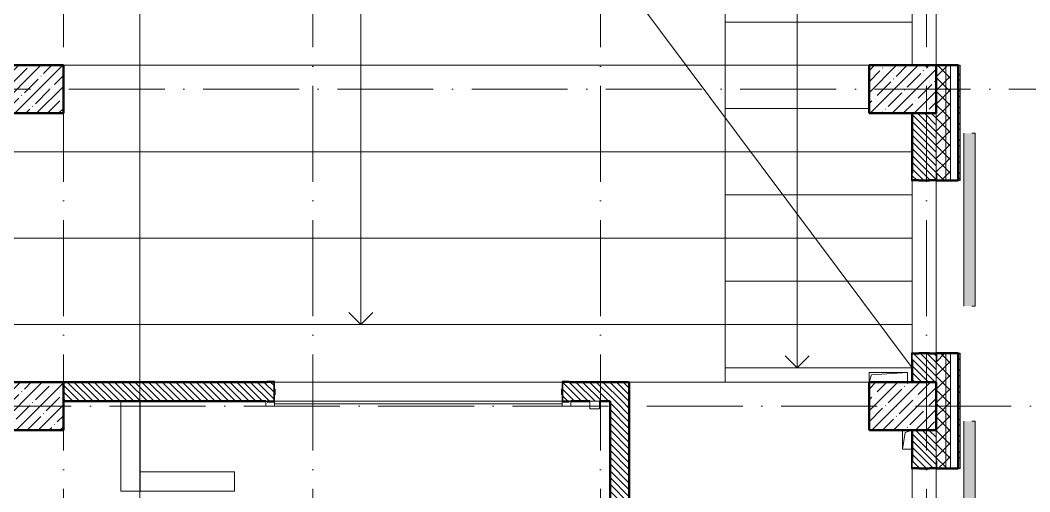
# Model space of a CAD drawing. Header units: millimetres. Extents: x -537608 to 253996, y -217170 to 186033.
# Drawn here: x -170648 to -160122, y -43450 to -38537 of the extents above; entities that cross this region are included whole.
import ezdxf

# ---------------------------------------------------------------- set-up
doc = ezdxf.new("R2010")
doc.units = ezdxf.units.MM
doc.linetypes.add('50_200_ШТРИХ_1Т_ш5_п1_п1_', pattern=[1400, 1000, -200, 0, -200])
for name, color, linetype, lineweight in [('A-DETL-____-OTLN-4', 7, 'Continuous', 18), ('A-DOOR-____-MCUT', 7, 'Continuous', 13), ('A-DOOR-____-OTLN', 7, 'Continuous', 9), ('A-FLOR-____-OTLN', 7, 'Continuous', 9), ('A-GENM-____-MCUT', 7, 'Continuous', 25), ('A-GENM-____-OTLN', 7, 'Continuous', 9), ('A-GENM-____-OTLN-1', 7, 'Continuous', 25), ('A-GLAZ-____-OTLN', 7, 'Continuous', 9), ('A-WALL-____-MCUT-2', 7, 'Continuous', 50), ('A-WALL-____-MCUT-3', 7, 'Continuous', 9), ('A-WALL-____-OTLN', 7, 'Continuous', 9), ('A-WALL-____-PATT-1', 7, 'Continuous', 9), ('A-WALL-FNSH-MCUT-1', 7, 'Continuous', 9), ('E-ELEC-EQPM-OTLN', 7, 'Continuous', 9), ('I-WALL-____-OTLN', 7, 'Continuous', 9), ('S-COLS-____-MCUT', 7, 'Continuous', 50), ('S-COLS-____-OTLN', 7, 'Continuous', 9), ('S-GRID-____-OTLN-1', 7, '50_200_ШТРИХ_1Т_ш5_п1_п1_', 9), ('S-STRS-____-OTLN-1', 7, 'Continuous', 9)]:
    doc.layers.add(name, color=color, linetype=linetype, lineweight=lineweight)
doc.layers.add('A-GLAZ-____-OTLN-1', color=7, linetype='Continuous', lineweight=9, true_color=0xc0c0c0)
doc.layers.add('G-____-____-SYMB-1', color=9, linetype='Continuous', lineweight=9, true_color=0x808080)
pattern_1 = [(135, (-184647.673, -56738.29), (-35.35534, -35.35534), [])]
pattern_2 = [(45, (-184647.67, -56738.29), (-70.71068, 70.71068), []), (135, (-184647.67, -56738.29), (-70.71068, -70.71068), [])]

# ---------------------------------------------------------------- blocks, each defined once
blk = doc.blocks.new('BSC_Колонна _Прямоугольная - 500х700-V106-АР1_План отверстий 2 этажа в осях 1-64_А-ГГ')
at = {"layer": 'S-COLS-____-OTLN'}
h = blk.add_hatch(dxfattribs=at)
h.set_pattern_fill('FP_135', color=256, style=0, pattern_type=2)
h.set_pattern_definition([(315, (-17481.04, 23200), (114.04925, 114.04925), []), (315, (-17481.04, 23085.95), (114.04925, 114.04925), [201.613, -40.323, 3.353, -36.97])])
h.paths.add_polyline_path([(-250, 350), (-250, -350), (250, -350), (250, 350)], flags=0)
at = {"layer": 'S-COLS-____-MCUT'}
for p, q in [((250, 350), (-250, 350)), ((-250, 350), (-250, -350)), ((250, -350), (250, 350)), ((-250, -350), (250, -350))]:
    blk.add_line(p, q, dxfattribs=at)
blk = doc.blocks.new('BSC_Колонна _Прямоугольная - 500х700-V110-АР1_План отверстий 2 этажа в осях 1-64_А-ГГ')
at = {"layer": 'S-COLS-____-OTLN'}
h = blk.add_hatch(dxfattribs=at)
h.set_pattern_fill('FP_139', color=256, style=0, pattern_type=2)
h.set_pattern_definition([(315, (-17481.04, 14100), (114.0493, 114.0493), []), (315, (-17481.04, 13985.95), (114.0493, 114.0493), [201.612, -40.322, 3.353, -36.97])])
h.paths.add_polyline_path([(-250, 350), (-250, -350), (250, -350), (250, 350)], flags=0)
at = {"layer": 'S-COLS-____-MCUT'}
for p, q in [((250, 350), (-250, 350)), ((-250, 350), (-250, -350)), ((250, -350), (250, 350)), ((-250, -350), (250, -350))]:
    blk.add_line(p, q, dxfattribs=at)
blk = doc.blocks.new('BSC_Колонна _Прямоугольная - 500х700-V111-АР1_План отверстий 2 этажа в осях 1-64_А-ГГ')
at = {"layer": 'S-COLS-____-OTLN'}
h = blk.add_hatch(dxfattribs=at)
h.set_pattern_fill('FP_140', color=256, style=0, pattern_type=2)
h.set_pattern_definition([(315, (-14181.04, 23200), (114.04925, 114.04925), []), (315, (-14181.04, 23085.95), (114.04925, 114.04925), [201.613, -40.323, 3.353, -36.97])])
h.paths.add_polyline_path([(-250, 350), (-250, -350), (250, -350), (250, 350)], flags=0)
at = {"layer": 'S-COLS-____-MCUT'}
for p, q in [((250, 350), (-250, 350)), ((-250, 350), (-250, -350)), ((250, -350), (250, 350)), ((-250, -350), (250, -350))]:
    blk.add_line(p, q, dxfattribs=at)
blk = doc.blocks.new('BSC_Колонна _Прямоугольная - 500х700-V134-АР1_План отверстий 2 этажа в осях 1-64_А-ГГ')
at = {"layer": 'S-COLS-____-OTLN'}
h = blk.add_hatch(dxfattribs=at)
h.set_pattern_fill('FP_164', color=256, style=0, pattern_type=2)
h.set_pattern_definition([(315, (-14181.04, 14100), (114.0493, 114.0493), []), (315, (-14181.04, 13985.95), (114.0493, 114.0493), [201.612, -40.322, 3.353, -36.97])])
h.paths.add_polyline_path([(-250, 350), (-250, -350), (250, -350), (250, 350)], flags=0)
at = {"layer": 'S-COLS-____-MCUT'}
for p, q in [((250, 350), (-250, 350)), ((-250, 350), (-250, -350)), ((250, -350), (250, 350)), ((-250, -350), (250, -350))]:
    blk.add_line(p, q, dxfattribs=at)
blk = doc.blocks.new('DM_Штора_Противопожарная_Doormaster_EI-60 - ш_3000 х в_1200-26971279-АР1_План отверстий 2 этажа в осях 1-64_А-ГГ')
at = {"layer": 'A-DOOR-____-MCUT'}
for p, q in [((-1375, 150), (-1465, 150)), ((-1465, 150), (-1465, 100)), ((-1375, 106), (-1375, 150)), ((-1375, 125), (1625, 125)), ((1625, 150), (1625, 106)), ((1715, 150), (1625, 150)), ((1715, 100), (1715, 150)), ((-1465, 100), (-1450, 100)), ((1700, 100), (1715, 100))]:
    blk.add_line(p, q, dxfattribs=at)
at = {"layer": 'E-ELEC-EQPM-OTLN'}
for p, q in [((-1665, 180), (-1765, 180)), ((-1765, 180), (-1765, 100)), ((-1665, 100), (-1665, 180)), ((-1765, 100), (-1665, 100))]:
    blk.add_line(p, q, dxfattribs=at)
blk = doc.blocks.new('Фахверк_СКБ_Уголок - 250_2700-27497298-АР1_План отверстий 2 этажа в осях 1-64_А-ГГ')
at = {"layer": 'A-GENM-____-MCUT'}
for p, q in [((200, 181), (125, 181)), ((125, 181), (125, 106)), ((125, 106), (131, 106)), ((131, 106), (131, 175)), ((131, 175), (200, 175)), ((200, 175), (200, 181)), ((131, -6), (125, -6)), ((125, -6), (125, -81)), ((125, -81), (200, -81)), ((131, -75), (131, -6)), ((200, -75), (131, -75)), ((200, -81), (200, -75))]:
    blk.add_line(p, q, dxfattribs=at)
blk = doc.blocks.new('Фахверк_СКБ_Уголок - 200_3380-28509457-АР1_План отверстий 2 этажа в осях 1-64_А-ГГ')
at = {"layer": 'A-GENM-____-MCUT'}
for p, q in [((200, 156), (125, 156)), ((125, 156), (125, 81)), ((131, 81), (131, 150)), ((131, 150), (200, 150)), ((200, 150), (200, 156)), ((125, 81), (131, 81)), ((131, 19), (125, 19)), ((125, 19), (125, -56)), ((131, -50), (131, 19)), ((125, -56), (200, -56)), ((200, -50), (131, -50)), ((200, -56), (200, -50))]:
    blk.add_line(p, q, dxfattribs=at)
blk = doc.blocks.new('AR_Отверстие прямоугольное _в плите_ - AR_Отверстие прямоугольное _в плите_-30511515-АР1_План отверстий 2 этажа в осях 1-64_А-ГГ')
at = {"layer": 'A-GENM-____-OTLN'}
for p, q in [((-50, 100), (-50, -100)), ((-50, -100), (-25, 75)), ((-25, 75), (50, 100)), ((-50, -100), (50, -100))]:
    blk.add_line(p, q, dxfattribs=at)
blk = doc.blocks.new('AR_Отверстие прямоугольное _в плите_ - AR_Отверстие прямоугольное _в плите_-30511660-АР1_План отверстий 2 этажа в осях 1-64_А-ГГ')
at = {"layer": 'A-GENM-____-OTLN'}
for p, q in [((200, 50), (-200, 50)), ((-200, 50), (-200, -50)), ((-200, -50), (-175, 25)), ((-175, 25), (200, 50)), ((200, -50), (200, 50))]:
    blk.add_line(p, q, dxfattribs=at)
blk = doc.blocks.new('Отлив_СКБ - Отлив витража_120_НВФ-V194-АР1_План отверстий 2 этажа в осях 1-64_А-ГГ')
at = {"layer": 'A-GLAZ-____-OTLN-1'}
for points in [[(1800, -2), (1800, 0), (0, 0), (0, -2), (1544, -2)], [(1544, -120), (1800, -120), (1800, -2), (0, -2), (0, -120)]]:
    blk.add_hatch(color=256, dxfattribs=at).paths.add_polyline_path(points, flags=0)
at = {"layer": 'A-GLAZ-____-OTLN'}
for p, q in [((0, 0), (1800, 0)), ((1800, -2), (0, -2)), ((0, -120), (0, -83)), ((1800, -83), (1800, -120)), ((0, -120), (1800, -120))]:
    blk.add_line(p, q, dxfattribs=at)

msp = doc.modelspace()

# ---------------------------------------------------------------- hatches: boundary and pattern name
at = {"layer": 'A-WALL-____-PATT-1'}
h = msp.add_hatch(dxfattribs=at)
h.set_pattern_fill('FP_1', color=256, style=0, pattern_type=2)
h.set_pattern_definition(pattern_2)
h.paths.add_polyline_path([(-160947.6725, -47207.2474), (-160947.6725, -45007.2474), (-160997.6725, -45007.2474), (-160997.6725, -47207.2474)], flags=0)
h.paths.add_polyline_path([(-160997.6725, -43207.2474), (-160947.6725, -43207.2474), (-160947.6725, -42007.2474), (-160997.6725, -42007.2474), (-160997.6725, -42242.4769)], flags=0)
h.paths.add_polyline_path([(-160997.6725, -40207.2474), (-160947.6725, -40207.2474), (-160947.6725, -39007.2474), (-160997.6725, -39007.2474)], flags=0)
h.paths.add_polyline_path([(-160947.6725, -37207.2474), (-160947.6725, -36007.2474), (-160997.6725, -36007.2474), (-160997.6725, -37207.2474)], flags=0)
h.paths.add_polyline_path([(-160947.6725, -34207.2474), (-160947.6725, -33007.2474), (-160997.6725, -33007.2474), (-160997.6725, -34207.2474)], flags=0)
h.paths.add_polyline_path([(-160947.6725, -31207.2474), (-160947.6725, -30007.2474), (-160997.6725, -30007.2474), (-160997.6725, -31207.2474)], flags=0)
h.paths.add_polyline_path([(-160947.6725, -28207.2474), (-160947.6725, -27007.2474), (-160997.6725, -27007.2474), (-160997.6725, -28207.2474)], flags=0)
h.paths.add_polyline_path([(-160947.6725, -25207.2474), (-160947.6725, -24007.2474), (-160997.6725, -24007.2474), (-160997.6725, -25207.2474)], flags=0)
h.paths.add_polyline_path([(-160947.6725, -22207.2474), (-160947.6725, -21007.2474), (-160997.6725, -21007.2474), (-160997.6725, -22207.2474)], flags=0)
h.paths.add_polyline_path([(-160947.6725, -19207.2474), (-160947.6725, -18007.2474), (-160997.6725, -18007.2474), (-160997.6725, -19207.2474)], flags=0)
h.paths.add_polyline_path([(-160947.6725, -16207.2474), (-160947.6725, -14957.2474), (-160997.6725, -14957.2474), (-160997.6725, -16207.2474)], flags=0)
h.paths.add_polyline_path([(-160947.6725, -13157.2474), (-160947.6725, -8907.2474), (-160997.6725, -8907.2474), (-160997.6725, -13157.2474)], flags=0)
h = msp.add_hatch(dxfattribs=at)
h.set_pattern_fill('FP_1', color=256, style=0, pattern_type=2)
h.set_pattern_definition(pattern_2)
h.paths.add_polyline_path([(-160997.6725, -47207.2474), (-160997.6725, -45007.2474), (-161091.6725, -45007.2474), (-161091.6725, -45082.2474), (-161097.6725, -45082.2474), (-161097.6725, -47207.2474)], flags=0)
h.paths.add_polyline_path([(-161091.6725, -43207.2474), (-160997.6725, -43207.2474), (-160997.6725, -42007.2474), (-161091.6725, -42007.2474), (-161091.6725, -42082.2474), (-161097.6725, -42082.2474), (-161097.6725, -43132.2474), (-161091.6725, -43132.2474), (-161091.6725, -43201.2474)], flags=0)
h.paths.add_polyline_path([(-160997.6725, -40207.2474), (-160997.6725, -39007.2474), (-161097.6725, -39007.2474), (-161097.6725, -40132.2474), (-161091.6725, -40132.2474), (-161091.6725, -40207.2474)], flags=0)
h.paths.add_polyline_path([(-160997.6725, -37207.2474), (-160997.6725, -36007.2474), (-161091.6725, -36007.2474), (-161091.6725, -36082.2474), (-161097.6725, -36082.2474), (-161097.6725, -37132.2474), (-161091.6725, -37132.2474), (-161091.6725, -37207.2474)], flags=0)
h.paths.add_polyline_path([(-161097.6725, -34207.2474), (-160997.6725, -34207.2474), (-160997.6725, -33007.2474), (-161091.6725, -33007.2474), (-161091.6725, -33082.2474), (-161097.6725, -33082.2474), (-161097.6725, -33707.2474)], flags=0)
h.paths.add_polyline_path([(-161091.6725, -31207.2474), (-160997.6725, -31207.2474), (-160997.6725, -30007.2474), (-161097.6725, -30007.2474), (-161097.6725, -31132.2474), (-161091.6725, -31132.2474), (-161091.6725, -31201.2474)], flags=0)
h.paths.add_polyline_path([(-160997.6725, -28207.2474), (-160997.6725, -27007.2474), (-161091.6725, -27007.2474), (-161091.6725, -27082.2474), (-161097.6725, -27082.2474), (-161097.6725, -28132.2474), (-161091.6725, -28132.2474), (-161091.6725, -28207.2474)], flags=0)
h.paths.add_polyline_path([(-160997.6725, -25207.2474), (-160997.6725, -24007.2474), (-161097.6725, -24007.2474), (-161097.6725, -25132.2474), (-161091.6725, -25132.2474), (-161091.6725, -25207.2474)], flags=0)
h.paths.add_polyline_path([(-161091.6725, -22207.2474), (-160997.6725, -22207.2474), (-160997.6725, -21007.2474), (-161091.6725, -21007.2474), (-161091.6725, -21082.2474), (-161097.6725, -21082.2474), (-161097.6725, -22132.2474), (-161091.6725, -22132.2474), (-161091.6725, -22201.2474)], flags=0)
h.paths.add_polyline_path([(-161091.6725, -19207.2474), (-160997.6725, -19207.2474), (-160997.6725, -18007.2474), (-161097.6725, -18007.2474), (-161097.6725, -19132.2474), (-161091.6725, -19132.2474), (-161091.6725, -19201.2474)], flags=0)
h.paths.add_polyline_path([(-160997.6725, -16207.2474), (-160997.6725, -14957.2474), (-161091.6725, -14957.2474), (-161091.6725, -15032.2474), (-161097.6725, -15032.2474), (-161097.6725, -16132.2474), (-161091.6725, -16132.2474), (-161091.6725, -16207.2474)], flags=0)
h.paths.add_polyline_path([(-160997.6725, -13157.2474), (-160997.6725, -9007.2474), (-161097.6725, -9007.2474), (-161097.6725, -13157.2474)], flags=0)
h = msp.add_hatch(dxfattribs=at)
h.set_pattern_fill('FP_3', color=256, style=0, pattern_type=2)
h.set_pattern_definition([(45, (-184647.67, -56738.29), (-85.5366, 85.5366), []), (45, (-184590.65, -56738.29), (-85.5366, 85.5366), [])])
h.paths.add_polyline_path([(-160847.6725, -47017.2474), (-160847.6725, -45007.2474), (-160867.6725, -45007.2474), (-160867.6725, -47017.2474)], flags=0)
h.paths.add_polyline_path([(-160847.6725, -43207.2474), (-160847.6725, -42007.2474), (-160867.6725, -42007.2474), (-160867.6725, -43207.2474)], flags=0)
h.paths.add_polyline_path([(-160847.6725, -40207.2474), (-160847.6725, -39007.2474), (-160867.6725, -39007.2474), (-160867.6725, -40207.2474)], flags=0)
h.paths.add_polyline_path([(-160847.6725, -37207.2474), (-160847.6725, -36007.2474), (-160867.6725, -36007.2474), (-160867.6725, -37207.2474)], flags=0)
h.paths.add_polyline_path([(-160847.6725, -34207.2474), (-160847.6725, -33007.2474), (-160867.6725, -33007.2474), (-160867.6725, -34207.2474)], flags=0)
h.paths.add_polyline_path([(-160847.6725, -31207.2474), (-160847.6725, -30007.2474), (-160867.6725, -30007.2474), (-160867.6725, -31207.2474)], flags=0)
h.paths.add_polyline_path([(-160847.6725, -28207.2474), (-160847.6725, -27007.2474), (-160867.6725, -27007.2474), (-160867.6725, -28207.2474)], flags=0)
h.paths.add_polyline_path([(-160847.6725, -25207.2474), (-160847.6725, -24007.2474), (-160867.6725, -24007.2474), (-160867.6725, -25207.2474)], flags=0)
h.paths.add_polyline_path([(-160867.6725, -22207.2474), (-160847.6725, -22207.2474), (-160847.6725, -21007.2474), (-160867.6725, -21007.2474), (-160867.6725, -21602.621)], flags=0)
h.paths.add_polyline_path([(-160847.6725, -19207.2474), (-160847.6725, -18007.2474), (-160867.6725, -18007.2474), (-160867.6725, -19207.2474)], flags=0)
h.paths.add_polyline_path([(-160847.6725, -16207.2474), (-160847.6725, -15187.2474), (-160867.6725, -15187.2474), (-160867.6725, -16207.2474)], flags=0)
h = msp.add_hatch(dxfattribs=at)
h.set_pattern_fill('FP_6', color=256, style=0, pattern_type=2)
h.set_pattern_definition(pattern_1)
h.paths.add_polyline_path([(-161097.6725, -42307.2474), (-161097.6725, -42013.2474), (-161166.6725, -42013.2474), (-161166.6725, -42007.2474), (-161278.6725, -42007.2474), (-161278.6725, -42013.2474), (-161347.6725, -42013.2474), (-161347.6725, -42307.2474)], flags=0)
h.paths.add_polyline_path([(-161166.6725, -40207.2474), (-161166.6725, -40201.2474), (-161097.6725, -40201.2474), (-161097.6725, -39507.2474), (-161347.6725, -39507.2474), (-161347.6725, -40201.2474), (-161278.6725, -40201.2474), (-161278.6725, -40207.2474)], flags=0)
h = msp.add_hatch(dxfattribs=at)
h.set_pattern_fill('FP_6', color=256, style=0, pattern_type=2)
h.set_pattern_definition(pattern_1)
h.paths.add_polyline_path([(-164297.6725, -42507.2474), (-164297.6725, -42307.2474), (-164991.6725, -42307.2474), (-164991.6725, -42376.2474), (-164997.6725, -42376.2474), (-164997.6725, -42438.2474), (-164991.6725, -42438.2474), (-164991.6725, -42507.2474), (-164497.6725, -42507.2474)], flags=0)
h.paths.add_polyline_path([(-168754.1835, -42507.2474), (-168003.6725, -42506.7019), (-168003.6725, -42438.2474), (-167997.6725, -42438.2474), (-167997.6725, -42376.2474), (-168003.6725, -42376.2474), (-168003.6725, -42307.2474), (-170197.6725, -42307.2474), (-170197.6725, -42507.2474)], flags=0)
h = msp.add_hatch(dxfattribs=at)
h.set_pattern_fill('FP_6', color=256, style=0, pattern_type=2)
h.set_pattern_definition(pattern_1)
h.paths.add_polyline_path([(-164297.6725, -46957.2474), (-164297.6725, -42507.2474), (-164497.6725, -42507.2474), (-164497.6725, -46957.2474)], flags=0)
h = msp.add_hatch(dxfattribs=at)
h.set_pattern_fill('FP_6', color=256, style=0, pattern_type=2)
h.set_pattern_definition(pattern_1)
h.paths.add_polyline_path([(-161347.6725, -46707.2474), (-161097.6725, -46707.2474), (-161098.5549, -45013.2474), (-161166.6725, -45013.2474), (-161166.6725, -45007.2474), (-161278.6725, -45007.2474), (-161278.6725, -45013.2474), (-161347.6725, -45013.2474), (-161347.6725, -45682.4529)], flags=0)
h.paths.add_polyline_path([(-161166.6725, -43207.2474), (-161166.6725, -43201.2474), (-161097.6725, -43201.2474), (-161097.6725, -42807.2474), (-161347.6725, -42807.2474), (-161347.6725, -43201.2474), (-161278.6725, -43201.2474), (-161278.6725, -43207.2474)], flags=0)

# ---------------------------------------------------------------- linework, layer by layer
at = {"layer": 'A-DETL-____-OTLN-4'}
msp.add_line((-161347.6725, -42157.2474), (-170197.6725, -30323.7247), dxfattribs=at)
at = {"layer": 'A-FLOR-____-OTLN'}
msp.add_line((-161797.6725, -42307.2474), (-163297.6725, -42307.2474), dxfattribs=at)
at = {"layer": 'A-WALL-____-MCUT-2'}
for p, q in [((-160867.6725, -39007.2474), (-161097.6725, -39007.2474)), ((-160867.6725, -40207.2474), (-160867.6725, -39007.2474)), ((-161347.6725, -39507.2474), (-161347.6725, -40132.2474)), ((-161278.6725, -40207.2474), (-161166.6725, -40207.2474)), ((-161091.6725, -40207.2474), (-160867.6725, -40207.2474)), ((-161347.6725, -42082.2474), (-161347.6725, -42307.2474)), ((-161166.6725, -42007.2474), (-161278.6725, -42007.2474)), ((-160867.6725, -42007.2474), (-161091.6725, -42007.2474)), ((-160867.6725, -43207.2474), (-160867.6725, -42007.2474)), ((-168072.6725, -42307.2474), (-170197.6725, -42307.2474)), ((-164297.6725, -42307.2474), (-164922.6725, -42307.2474)), ((-164297.6725, -46957.2474), (-164297.6725, -42307.2474)), ((-167997.6725, -42438.2474), (-167997.6725, -42376.2474)), ((-164997.6725, -42376.2474), (-164997.6725, -42438.2474)), ((-170197.6725, -42507.2474), (-168087.6725, -42507.2474)), ((-164907.6725, -42507.2474), (-164707.6725, -42507.2474)), ((-164607.6725, -42507.2474), (-164497.6725, -42507.2474)), ((-164497.6725, -42507.2474), (-164497.6725, -46957.2474)), ((-161347.6725, -42807.2474), (-161347.6725, -43132.2474)), ((-161278.6725, -43207.2474), (-161166.6725, -43207.2474)), ((-161091.6725, -43207.2474), (-160867.6725, -43207.2474))]:
    msp.add_line(p, q, dxfattribs=at)
at = {"layer": 'A-WALL-____-MCUT-3'}
for p, q in [((-160997.6725, -40207.2474), (-160997.6725, -39007.2474)), ((-160947.6725, -40207.2474), (-160947.6725, -39007.2474)), ((-161097.6725, -39507.2474), (-161097.6725, -40132.2474)), ((-161097.6725, -42082.2474), (-161097.6725, -42307.2474)), ((-160997.6725, -43207.2474), (-160997.6725, -42007.2474)), ((-160947.6725, -43207.2474), (-160947.6725, -42007.2474)), ((-161097.6725, -42807.2474), (-161097.6725, -43132.2474))]:
    msp.add_line(p, q, dxfattribs=at)
at = {"layer": 'A-WALL-____-OTLN'}
for p, q in [((-161347.6725, -39007.2474), (-161347.6725, -37207.2474)), ((-161097.6725, -39007.2474), (-161097.6725, -37207.2474)), ((-161347.6725, -42007.2474), (-161347.6725, -40207.2474)), ((-161097.6725, -42007.2474), (-161097.6725, -40207.2474)), ((-161097.6725, -40207.2474), (-161097.6725, -42007.2474)), ((-161347.6725, -45007.2474), (-161347.6725, -43207.2474)), ((-161097.6725, -43207.2474), (-161097.6725, -43207.2474)), ((-161097.6725, -43207.2474), (-161097.6725, -45007.2474))]:
    msp.add_line(p, q, dxfattribs=at)
at = {"layer": 'A-WALL-FNSH-MCUT-1'}
for p, q in [((-160847.6725, -39007.2474), (-160867.6725, -39007.2474)), ((-160847.6725, -40207.2474), (-160847.6725, -39007.2474)), ((-160867.6725, -40207.2474), (-160847.6725, -40207.2474)), ((-160847.6725, -42007.2474), (-160867.6725, -42007.2474)), ((-160847.6725, -43207.2474), (-160847.6725, -42007.2474)), ((-160867.6725, -43207.2474), (-160847.6725, -43207.2474))]:
    msp.add_line(p, q, dxfattribs=at)
at = {"layer": 'G-____-____-SYMB-1'}
msp.add_line((-169401.4015, -6691.3297), (-169401.4015, -61447.5727), dxfattribs=at)
at = {"layer": 'I-WALL-____-OTLN'}
for p, q in [((-167997.6725, -42307.2474), (-164997.6725, -42307.2474)), ((-169598.0938, -43442.2474), (-169598.0938, -42507.2474)), ((-169398.0938, -42507.2474), (-169398.0938, -43442.2474)), ((-164997.6725, -42507.2474), (-167997.6725, -42507.2474)), ((-169398.0938, -43242.2474), (-168413.0938, -43242.2474)), ((-168413.0938, -43242.2474), (-168413.0938, -43442.2474)), ((-168413.0938, -43442.2474), (-169598.0938, -43442.2474))]:
    msp.add_line(p, q, dxfattribs=at)
at = {"layer": 'S-GRID-____-OTLN-1'}
for p, q in [((-170197.6725, -61220.8957), (-170197.6725, -6857.3298)), ((-167597.6725, -61220.8957), (-167597.6725, -6857.3298)), ((-164597.6725, -61220.8957), (-164597.6725, -6857.3298)), ((-161197.6725, -61220.8957), (-161197.6725, -6857.3298)), ((-157939.9334, -39257.2474), (-189316.4427, -39257.2474)), ((-189316.4427, -42557.2474), (-157939.9334, -42557.2474))]:
    msp.add_line(p, q, dxfattribs=at)
at = {"layer": 'S-STRS-____-OTLN-1'}
for p, q in [((-167097.6725, -38107.2474), (-167097.6725, -39007.2474)), ((-163297.6725, -38107.2474), (-163297.6725, -39007.2474)), ((-162547.6725, -38107.2474), (-162547.6725, -38557.2474)), ((-163297.6725, -38557.2474), (-163297.6725, -39007.2474)), ((-161347.6725, -38557.2474), (-163297.6725, -38557.2474)), ((-161347.6725, -38557.2474), (-163297.6725, -38557.2474)), ((-162547.6725, -38557.2474), (-162547.6725, -39007.2474)), ((-163297.6725, -39007.2474), (-170197.6725, -39007.2474)), ((-163297.6725, -39007.2474), (-170197.6725, -39007.2474)), ((-167097.6725, -39007.2474), (-167097.6725, -39907.2474)), ((-161797.6725, -39007.2474), (-163297.6725, -39007.2474)), ((-161797.6725, -39007.2474), (-163297.6725, -39007.2474)), ((-163297.6725, -39007.2474), (-163297.6725, -39907.2474)), ((-162547.6725, -39007.2474), (-162547.6725, -39457.2474)), ((-163297.6725, -39457.2474), (-163297.6725, -39907.2474)), ((-161797.6725, -39457.2474), (-163297.6725, -39457.2474)), ((-161797.6725, -39457.2474), (-163297.6725, -39457.2474)), ((-162547.6725, -39457.2474), (-162547.6725, -39907.2474)), ((-163297.6725, -39907.2474), (-170897.6725, -39907.2474)), ((-163297.6725, -39907.2474), (-170897.6725, -39907.2474)), ((-167097.6725, -39907.2474), (-167097.6725, -40807.2474)), ((-161347.6725, -39907.2474), (-163297.6725, -39907.2474)), ((-161347.6725, -39907.2474), (-163297.6725, -39907.2474)), ((-163297.6725, -39907.2474), (-163297.6725, -40807.2474)), ((-162547.6725, -39907.2474), (-162547.6725, -40357.2474)), ((-163297.6725, -40357.2474), (-163297.6725, -40807.2474)), ((-161347.6725, -40357.2474), (-163297.6725, -40357.2474)), ((-161347.6725, -40357.2474), (-163297.6725, -40357.2474)), ((-162547.6725, -40357.2474), (-162547.6725, -40807.2474)), ((-163297.6725, -40807.2474), (-170897.6725, -40807.2474)), ((-163297.6725, -40807.2474), (-170897.6725, -40807.2474)), ((-167097.6725, -40807.2474), (-167097.6725, -41707.2474)), ((-161347.6725, -40807.2474), (-163297.6725, -40807.2474)), ((-161347.6725, -40807.2474), (-163297.6725, -40807.2474)), ((-163297.6725, -40807.2474), (-163297.6725, -41707.2474)), ((-162547.6725, -40807.2474), (-162547.6725, -41257.2474)), ((-163297.6725, -41257.2474), (-163297.6725, -41707.2474)), ((-161347.6725, -41257.2474), (-163297.6725, -41257.2474)), ((-161347.6725, -41257.2474), (-163297.6725, -41257.2474)), ((-162547.6725, -41257.2474), (-162547.6725, -41707.2474)), ((-167097.6725, -41707.2474), (-167222.6725, -41582.2474)), ((-167097.6725, -41707.2474), (-166972.6725, -41582.2474)), ((-163297.6725, -41707.2474), (-170897.6725, -41707.2474)), ((-163297.6725, -41707.2474), (-170897.6725, -41707.2474)), ((-161347.6725, -41707.2474), (-163297.6725, -41707.2474)), ((-161347.6725, -41707.2474), (-163297.6725, -41707.2474)), ((-163297.6725, -41707.2474), (-163297.6725, -42307.2474)), ((-162547.6725, -41707.2474), (-162547.6725, -42157.2474)), ((-162547.6725, -42157.2474), (-162672.6725, -42032.2474)), ((-162547.6725, -42157.2474), (-162422.6725, -42032.2474)), ((-161347.6725, -42157.2474), (-163297.6725, -42157.2474)), ((-163297.6725, -42307.2474), (-164297.6725, -42307.2474))]:
    msp.add_line(p, q, dxfattribs=at)

# ---------------------------------------------------------------- block references
at = {"layer": 'A-DOOR-____-OTLN', "rotation": 180}
msp.add_blockref('DM_Штора_Противопожарная_Doormaster_EI-60 - ш_3000 х в_1200-26971279-АР1_План отверстий 2 этажа в осях 1-64_А-ГГ', (-166372.6725, -42407.2474), dxfattribs=at)
at = {"layer": 'A-GENM-____-OTLN'}
for name, p in [('AR_Отверстие прямоугольное _в плите_ - AR_Отверстие прямоугольное _в плите_-30511660-АР1_План отверстий 2 этажа в осях 1-64_А-ГГ', (-161597.6725, -42257.2474)), ('AR_Отверстие прямоугольное _в плите_ - AR_Отверстие прямоугольное _в плите_-30511515-АР1_План отверстий 2 этажа в осях 1-64_А-ГГ', (-161397.6725, -42907.2474))]:
    msp.add_blockref(name, p, dxfattribs=at)
at = {"layer": 'A-GENM-____-OTLN-1'}
for name, p, rotation in [('Фахверк_СКБ_Уголок - 250_2700-27497298-АР1_План отверстий 2 этажа в осях 1-64_А-ГГ', (-161172.6725, -40332.2474), 89.99999999999991), ('Фахверк_СКБ_Уголок - 250_2700-27497298-АР1_План отверстий 2 этажа в осях 1-64_А-ГГ', (-161272.6725, -41882.2474), 269.9999999999999), ('Фахверк_СКБ_Уголок - 200_3380-28509457-АР1_План отверстий 2 этажа в осях 1-64_А-ГГ', (-167872.6725, -42357.2474), 180), ('Фахверк_СКБ_Уголок - 250_2700-27497298-АР1_План отверстий 2 этажа в осях 1-64_А-ГГ', (-161172.6725, -43332.2474), 89.99999999999991)]:
    msp.add_blockref(name, p, dxfattribs=dict(at, rotation=rotation))
msp.add_blockref('Фахверк_СКБ_Уголок - 200_3380-28509457-АР1_План отверстий 2 этажа в осях 1-64_А-ГГ', (-165122.6725, -42457.2474), dxfattribs=at)
at = {"layer": 'A-GLAZ-____-OTLN', "rotation": 90}
for p in [(-160810.1575, -41515.6377), (-160810.1575, -44515.6377)]:
    msp.add_blockref('Отлив_СКБ - Отлив витража_120_НВФ-V194-АР1_План отверстий 2 этажа в осях 1-64_А-ГГ', p, dxfattribs=at)
at = {"layer": 'S-COLS-____-OTLN', "rotation": 89.9999999999999}
for name, p in [('BSC_Колонна _Прямоугольная - 500х700-V110-АР1_План отверстий 2 этажа в осях 1-64_А-ГГ', (-170547.6725, -39257.2474)), ('BSC_Колонна _Прямоугольная - 500х700-V106-АР1_План отверстий 2 этажа в осях 1-64_А-ГГ', (-161447.6725, -39257.2474)), ('BSC_Колонна _Прямоугольная - 500х700-V134-АР1_План отверстий 2 этажа в осях 1-64_А-ГГ', (-170547.6725, -42557.2474)), ('BSC_Колонна _Прямоугольная - 500х700-V111-АР1_План отверстий 2 этажа в осях 1-64_А-ГГ', (-161447.6725, -42557.2474))]:
    msp.add_blockref(name, p, dxfattribs=at)

doc.saveas('drawing.dxf')
